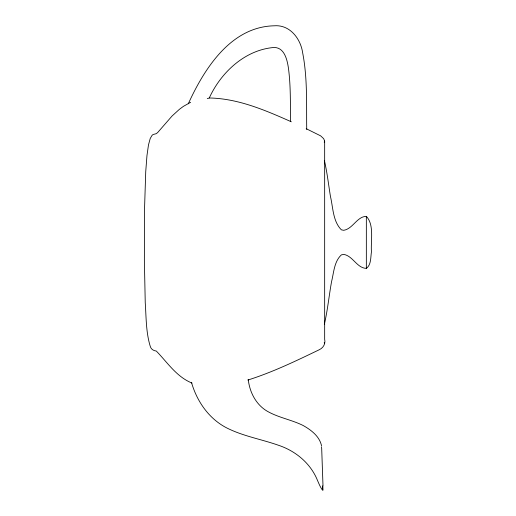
<?xml version="1.0" encoding="UTF-8"?>
<svg xmlns="http://www.w3.org/2000/svg" width="516" height="516" viewBox="0 0 516 516"><rect width="100%" height="100%" fill="white"/><g stroke="black" fill="none" stroke-linecap="round" stroke-linejoin="round"><path stroke-width="0.77" d="M247.815 380.06C272.525 372.281 295.926 360.968 319.217 349.758C323.384 347.887 325.731 343.662 324.661 339.154L324.661 141.068L323.661 138.656L320.662 135.869L306.188 128.684M324.661 141.068L324.216 142.184M324.325 324.351C327.647 310.271 328.989 295.823 331.569 281.607C333.839 272.583 334.116 261.567 341.36 254.885L343.714 254.394C352.944 255.91 356.891 268.127 366.341 268.385C371.365 264.714 370.527 257.349 371.443 251.873L371.443 251.827C370.604 241.017 374.487 224.886 366.341 216.327C356.891 216.578 352.944 228.794 343.714 230.31L341.36 229.826C332.846 221.235 333.104 207.606 330.453 196.448C328.473 184.412 327.163 172.234 324.325 160.353M188.282 103.8C204.362 68.57 230.91 26.69 274.241 25.8C289.869 24.497 300.66 38.694 302.666 52.871C307.568 78.064 306.369 103.916 306.723 129.452M207.277 98.653L209.277 97.982C220.938 72.33 245.19 49.697 274.241 47.453C284.632 47.672 287.212 60.024 288.45 68.209C290.785 85.862 290.327 103.716 290.482 121.479M190.623 102.303L183.419 106.354L179.297 109.405L172.054 116.029L157.683 132.528L156.284 133.67L153.117 134.508L152.13 135.256L150.227 138.469L148.485 144.893L146.963 155.593L145.731 171.66L144.551 208.341L144.37 260.154L145.241 302.666C146.241 317.205 145.918 332.181 150.227 346.236C150.969 349.184 153.478 350.725 156.284 351.035C167.416 362.432 176.556 376.861 191.997 383.059M209.277 97.982C238.199 98.485 265.314 110.256 291.334 121.789M322.184 489.723C320.178 486.93 318.94 483.685 317.553 480.564C310.761 463.536 295.855 451.094 278.692 445.34C262.16 439.484 244.642 436.484 228.73 428.893C209.831 420.082 197.06 402.022 191.455 382.304M324.216 342.521L324.661 343.637M248.254 379.389C249.621 392.682 256.613 405.821 268.804 412.078C279.666 417.87 292.004 419.979 303.015 425.436C311.077 429.892 319.939 436.62 321.61 446.276M321.358 447.262L321.378 447.72M321.681 448.146L322.997 485.795M322.855 486.078L322.984 490.2M322.545 485.969L322.668 490.174M366.341 216.327L366.341 268.385"/></g></svg>
